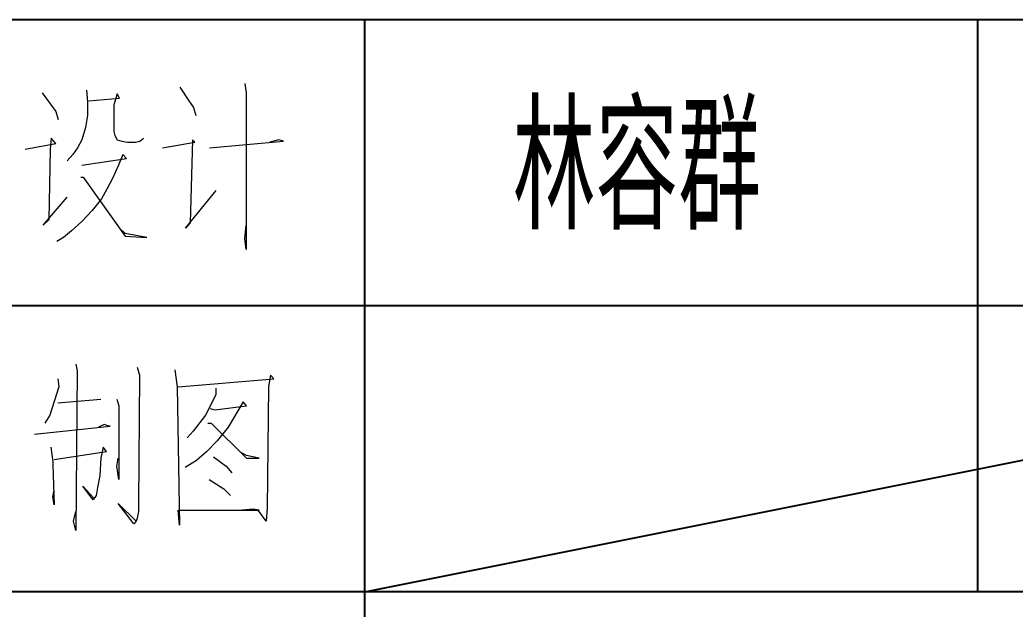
# Model space of a CAD drawing. Extents: x 170390 to 475615, y -37034 to 38097.
# Drawn here: x 453552 to 455986, y -28574 to -27132 of the extents above; entities that cross this region are included whole.
import ezdxf

# ---------------------------------------------------------------- set-up
doc = ezdxf.new("R2010")
doc.units = 0
doc.header["$LTSCALE"] = 1000
doc.header["$MEASUREMENT"] = 0
doc.layers.get('0').update_dxf_attribs({"color": 8})
doc.layers.add('PUB_TEXT', color=8, linetype='Continuous')
doc.styles.add('HZ', font='geditxt.shx', dxfattribs={"width": 0.7, "bigfont": 'dxt.shx'})
doc.styles.get("Standard").update_dxf_attribs({"font": 'GBENOR', "bigfont": 'GBCBIG'})

msp = doc.modelspace()

# ---------------------------------------------------------------- linework, layer by layer
at = {"color": 2}
for p, q in [((466895.4, -27131.7), (448895.4, -27131.7)), ((454395.4, -29931.7), (454395.4, -27131.7)), ((455895.4, -28531.7), (455895.4, -27131.7)), ((457895.4, -27831.7), (448895.4, -27831.7)), ((466895.4, -28531.7), (449895.4, -28531.7))]:
    msp.add_line(p, q, dxfattribs=at)
at = {"color": 1}
msp.add_line((454395.4, -28531.7), (457895.4, -27831.7), dxfattribs=at)
at = {"color": 7, "lineweight": 0}
for points in [[(454101.7, -27287.2), (454104.9, -27310), (454104.9, -27693.5), (454101.7, -27667.6), (454104.9, -27634.6)], [(453606.1, -27310), (453639.8, -27356.3), (453645.3, -27375.9)], [(453714.3, -27303.7), (453717.5, -27332.7), (453717.5, -27365.7), (453712, -27395.5), (453703.4, -27425.3), (453692.4, -27444.9), (453681.4, -27461.3), (453667.3, -27477)], [(453720.6, -27329.6), (453795.1, -27323.3), (453789.6, -27313.1), (453781.8, -27339.8), (453781.8, -27362.5), (453781.8, -27382.1), (453781.8, -27404.9), (453784.1, -27415.1), (453789.6, -27425.3), (453801.4, -27428.4), (453814.7, -27431.5), (453834.3, -27431.5), (453845.3, -27428.4), (453853.9, -27421.3)], [(453943.3, -27296.7), (453965.3, -27329.6), (453976.3, -27346.1), (453981.8, -27365.7)], [(453564.6, -27448), (453639.8, -27434.7), (453628.1, -27421.3), (453625.7, -27448), (453622.6, -27621.3), (453608.5, -27634.6), (453667.3, -27565.6)], [(453901, -27444.9), (453979.4, -27431.5), (453973.9, -27425.3), (453968.4, -27628.4), (453956.7, -27641.7), (454031.9, -27549.2)], [(454015.5, -27444.9), (454196.6, -27428.4), (454185.6, -27425.3), (454162.9, -27431.5)], [(453703.4, -27487.2), (453812.4, -27470.7), (453803.7, -27461.3), (453792.8, -27487.2), (453778.6, -27520.2), (453764.5, -27546), (453751.2, -27569.6), (453728.5, -27598.6), (453703.4, -27625.2), (453678.3, -27648), (453658.7, -27664.4), (453642.2, -27673.9)], [(453701, -27517), (453706.5, -27517), (453809.2, -27661.3), (453862.6, -27664.4), (453809.2, -27654.3), (453795.1, -27641.7)], [(453688.3, -27974.7), (453691.5, -27991.2), (453688.3, -28381.7), (453682.8, -28359), (453688.3, -28335.5)], [(453838.9, -27981.8), (453844.4, -28001.4), (453842, -28315.9), (453842, -28335.5), (453838.9, -28351.9), (453836.5, -28359), (453830.3, -28365.3), (453791.8, -28315.9), (453836.5, -28359)], [(453930.6, -27988.1), (453936.1, -28030.4), (453942.4, -28368.4), (453939.3, -28332.3), (454136.9, -28332.3), (454122.8, -28329.2), (454095.3, -28332.3)], [(453644.4, -28010.8), (453646.8, -28030.4), (453624.8, -28099.4), (453613, -28119)], [(453939.3, -28030.4), (454173, -28010.8), (454165.1, -28001.4), (454159.6, -28030.4), (454156.5, -28326), (454154.1, -28359), (454134.5, -28332.3)], [(454031, -28033.5), (454031, -28050), (454005.9, -28099.4), (453975.3, -28138.6), (453961.2, -28155.1)], [(453644.4, -28069.6), (453749.5, -28060.2)], [(453788.7, -28060.2), (453794.2, -28076.7), (453794.2, -28257), (453788.7, -28224.1), (453791.8, -28204.5)], [(454016.9, -28082.9), (454028.7, -28086.1), (454106.3, -28076.7), (454097.7, -28066.5), (454061.6, -28129.2), (454034.1, -28162.1), (454009.1, -28188), (453984, -28210.8), (453955.7, -28227.2)], [(454011.4, -28119), (454020, -28119), (454106.3, -28204.5), (454136.9, -28204.5), (454106.3, -28198.2), (454092.2, -28191.2)], [(453587.9, -28145.7), (453772.2, -28126.1), (453769.1, -28126.1), (453758.1, -28122.2), (453744, -28129.2)], [(453627.1, -28177.8), (453632.6, -28213.9), (453632.6, -28221), (453635.8, -28319), (453632.6, -28299.4), (453635.8, -28282.9)], [(453635.8, -28207.6), (453763.6, -28188), (453755.8, -28177.8), (453749.5, -28204.5), (453747.1, -28246.8), (453741.6, -28276.6), (453738.5, -28296.2), (453730.7, -28306.4), (453705.6, -28273.5), (453733, -28302.5)], [(454025.5, -28201.4), (454056.1, -28224.1), (454070.2, -28240.6)], [(454014.5, -28257), (454050.6, -28279.8), (454067.1, -28296.2)]]:
    msp.add_lwpolyline(points, dxfattribs=at)

# ---------------------------------------------------------------- texts
msp.add_text('334455', height=0.01).set_placement((454104.9, -27436.7))
at = {"layer": 'PUB_TEXT', "style": 'HZ', "width": 0.7}
msp.add_text('林容群', height=304.25, dxfattribs=at).set_placement((454757.6, -27645.3))

doc.saveas('drawing.dxf')
